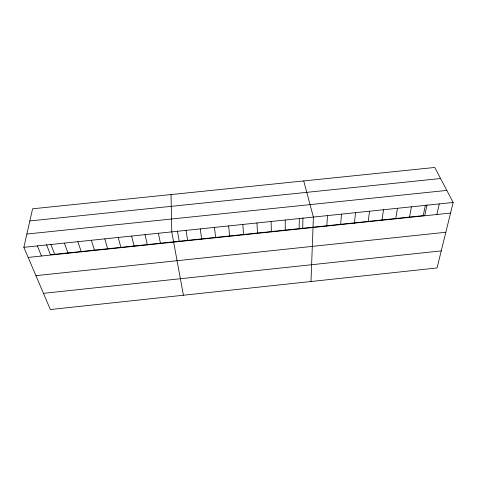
<?xml version="1.0" encoding="UTF-8"?>
<svg xmlns="http://www.w3.org/2000/svg" width="477" height="477" viewBox="0 0 477 477"><rect width="100%" height="100%" fill="white"/><g stroke="black" fill="none" stroke-linecap="round" stroke-linejoin="round"><path stroke-width="0.72" d="M299.151 228.972L299.312 218.544M302.716 228.256L302.937 217.834M310.998 281.508L313.395 217.071L303.718 180.932M326.84 226.062L327.449 215.604M340.656 224.613L341.49 214.137M354.453 223.164L355.514 212.67M368.232 221.716L369.52 211.21M381.999 220.273L383.502 209.749M395.743 218.83L397.466 208.288M409.469 217.387L411.418 206.827M423.177 215.95L425.347 205.372M426.993 204.877L424.798 215.443L50.431 254.742L46.507 244.623M436.866 214.513L439.257 203.917M23.85 247.324L32.597 208.789L434.75 167.469L453.15 202.469L437.051 267.955L50.365 309.531L23.85 247.324L453.15 202.469M43.467 293.343L441.249 250.884M28.155 257.419L450.544 213.076M35.924 275.652L445.828 232.257M29.836 220.946L440.563 178.523M26.867 234.04L446.812 190.412M37.379 245.911L41.463 256.024M50.896 244.498L54.754 254.629M64.395 243.091L68.032 253.233M77.876 241.684L81.293 251.838M91.34 240.277L94.535 250.449M104.785 238.87L107.76 249.06M118.213 237.468L120.973 247.676M131.628 236.067L134.168 246.287M145.02 234.666L147.345 244.904M158.4 233.265L160.51 243.526M183.424 295.221L171.762 231.87L171.04 194.562M177.408 230.951L179.203 241.225M186.012 230.379L187.67 240.67M200.239 228.894L201.67 239.204M214.453 227.41L215.652 237.737M228.644 225.925L229.616 236.27M242.817 224.446L243.556 234.803M256.966 222.968L257.485 233.342M271.103 221.489L271.389 231.882M285.216 220.016L285.282 230.427"/></g></svg>
